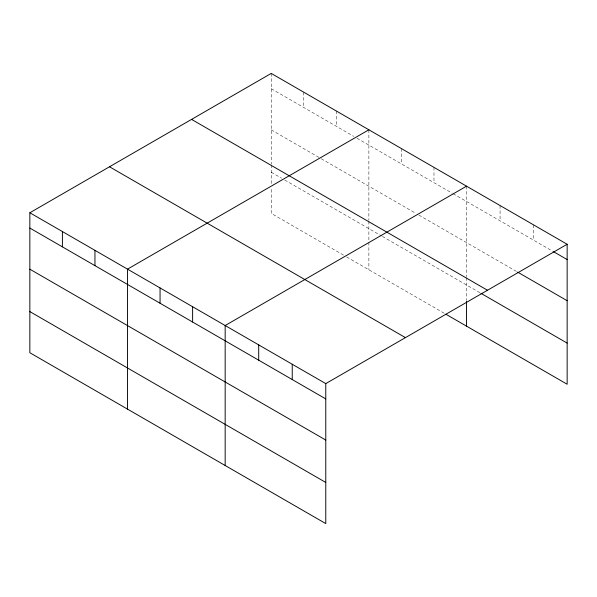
<?xml version="1.0" encoding="UTF-8"?>
<svg xmlns="http://www.w3.org/2000/svg" width="597" height="597" viewBox="0 0 597 597"><rect width="100%" height="100%" fill="white"/><g stroke="black" fill="none" stroke-linecap="round" stroke-linejoin="round"><path stroke-width="0.45" stroke-dasharray="2.98 2.24" d="M271.225 88.707L353.79 136.377M356.969 138.213L452.242 193.219M453.033 193.674L552.777 251.262M271.225 129.847L320.447 158.272M321.238 158.727L415.721 213.278M418.9 215.107L516.845 271.657M271.225 172.242L281.545 178.197M284.717 180.033L381.58 235.957M382.378 236.412L480.107 292.843M343.469 255.098L271.225 213.383L271.225 187.786M346.648 256.934L444.302 313.313M533.614 224.897L533.614 240.195M500.07 205.532L500.07 220.83M466.533 186.174L466.533 276.709M466.533 277.627L466.533 300.545M433.982 167.376L433.982 182.675M401.43 148.586L401.43 163.884M368.879 129.788L368.879 220.33M368.879 221.248L368.879 241.419M368.879 242.337L368.879 269.762M336.327 110.997L336.327 126.295M303.776 92.199L303.776 107.497M271.225 73.409L271.225 163.944M271.225 164.869L271.225 184.122"/><path stroke-width="0.9" d="M325.775 440.056L325.775 383.617L29.85 212.763L29.85 352.737L325.775 523.591L325.775 440.056L29.85 269.202M445.892 314.231L567.15 384.237L567.15 244.263L271.225 73.409L29.85 212.763M368.879 129.788L127.504 269.143L127.504 409.117M466.533 186.174L225.166 325.529L225.166 465.503M325.775 383.617L567.15 244.263M553.576 251.718L567.15 259.561M517.644 272.12L567.15 300.701M191.57 119.393L487.495 290.246M480.906 293.299L567.15 343.096M109.505 166.779L405.43 337.626M29.85 228.061L325.775 398.915M29.85 311.597L325.775 482.451M466.533 301.463L466.533 326.149M292.239 364.252L292.239 379.55M258.702 344.887L258.702 360.185M192.615 306.731L192.615 322.029M160.056 287.941L160.056 303.231M94.953 250.352L94.953 265.65M62.401 231.554L62.401 246.852"/></g></svg>
